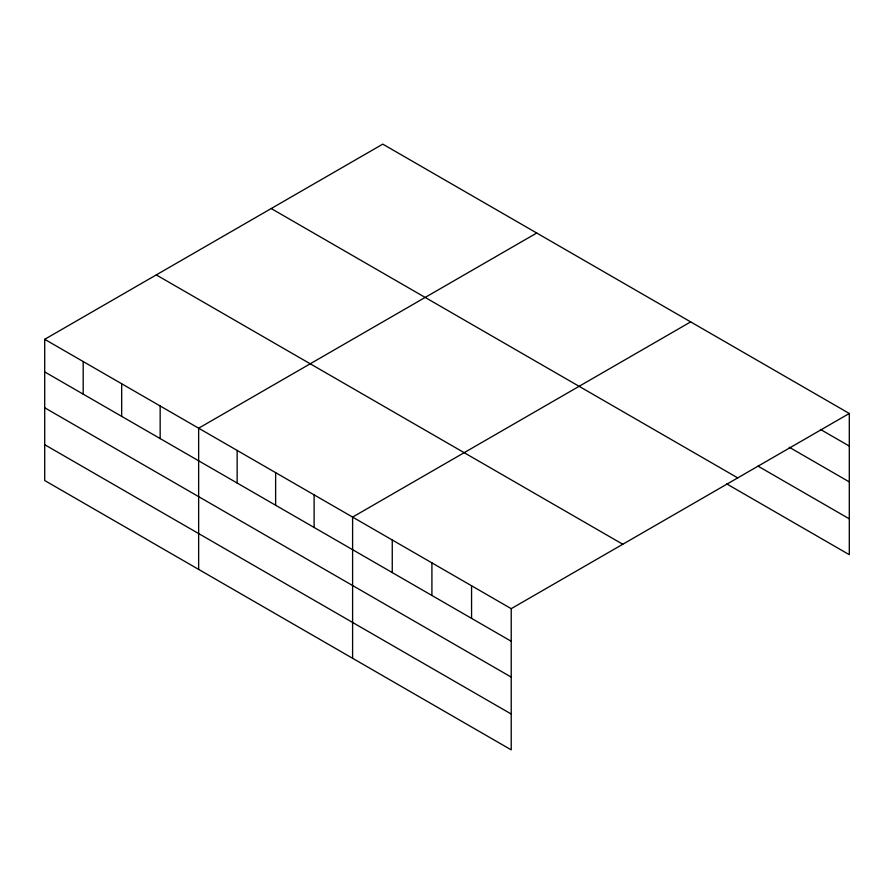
<?xml version="1.0" encoding="UTF-8"?>
<svg xmlns="http://www.w3.org/2000/svg" width="894" height="894" viewBox="0 0 894 894"><rect width="100%" height="100%" fill="white"/><g stroke="black" fill="none" stroke-linecap="round" stroke-linejoin="round"><path stroke-width="1.34" d="M44.7 339.318L511.223 608.669L511.223 749.865L44.7 480.525L44.7 339.318L382.777 144.135L849.3 413.475L849.3 554.682L726.733 483.911M536.735 233.021L198.647 428.204L198.647 569.411M690.682 321.896L352.605 517.09L352.605 658.286M511.223 608.669L849.3 413.475M820.457 429.422L849.3 446.072M789.223 447.223L849.3 481.911M757.978 466.109L849.3 518.833M271.217 208.548L737.729 477.888M156.271 274.905L622.783 544.256M44.7 371.915L511.223 641.266M44.7 407.765L511.223 677.104M44.7 444.687L511.223 714.027M471.563 585.771L471.563 618.369M431.914 562.874L431.914 595.471M392.254 539.987L392.254 572.585M314.118 494.874L314.118 527.471M275.631 472.647L275.631 505.244M237.145 450.431L237.145 483.028M160.16 405.988L160.16 438.585M121.673 383.761L121.673 416.358M83.187 361.545L83.187 394.142"/></g></svg>
